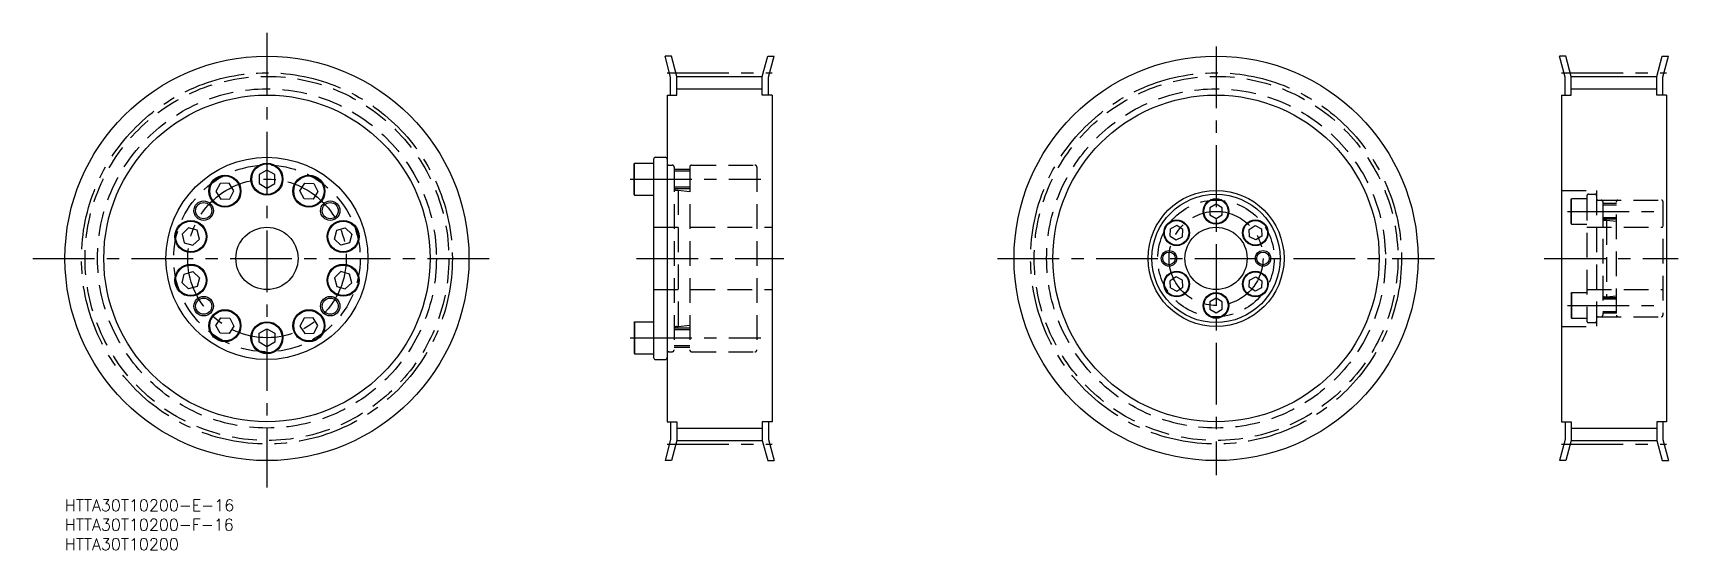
# Model space of a CAD drawing. Extents: x -8 to 415, y -13 to 120.
import ezdxf

# ---------------------------------------------------------------- set-up
doc = ezdxf.new("R2010")
doc.units = 0
doc.header["$LTSCALE"] = 0.5
doc.linetypes.add('CENTER', pattern=[50.8, 31.75, -6.35, 6.35, -6.35])
doc.linetypes.add('DASHED', pattern=[19.05, 12.7, -6.35])
for name, color, linetype in [('MSM_CENTER', 1, 'CENTER'), ('MSM_CONTINUOUS', 7, 'CONTINUOUS'), ('MSM_DASHED', 4, 'DASHED'), ('MSM_NARROW', 5, 'CONTINUOUS'), ('MSM_PART_NUMBER', 7, 'CONTINUOUS')]:
    doc.layers.add(name, color=color, linetype=linetype)
doc.styles.get("Standard").update_dxf_attribs({"font": 'txt.shx', "height": 3, "bigfont": 'bigfont.shx'})

# ---------------------------------------------------------------- blocks, each defined once
blk = doc.blocks.new('*U4')
at = {"layer": 'MSM_PART_NUMBER'}
blk.add_text('HTTA30T10200-E-16', height=3, dxfattribs=at).set_placement((0, -3))
blk = doc.blocks.new('*U5')
at = {"layer": 'MSM_PART_NUMBER'}
blk.add_text('HTTA30T10200-F-16', height=3, dxfattribs=at).set_placement((0, -8))
blk = doc.blocks.new('*U6')
at = {"layer": 'MSM_PART_NUMBER'}
blk.add_text('HTTA30T10200', height=3, dxfattribs=at).set_placement((0, -13))

msp = doc.modelspace()

# ---------------------------------------------------------------- linework, layer by layer
at = {"layer": 'MSM_CENTER'}
for p, q in [((52, 119.99), (52, 3.06)), ((296.34, 116.49), (296.34, 6.3)), ((155.03, 109.74), (182.03, 109.74)), ((385.29, 109.74), (412.29, 109.74)), ((145.53, 82.4), (179.13, 82.4)), ((386.79, 74.1), (412.39, 74.1)), ((-8.25, 62), (111.74, 62)), ((147.1, 62), (185.03, 62)), ((240.1, 62), (352.57, 62)), ((380.83, 62), (415.29, 62)), ((386.79, 49.9), (412.39, 49.9)), ((145.53, 41.6), (179.13, 41.6)), ((155.03, 14.25), (182.03, 14.25)), ((385.29, 14.25), (412.29, 14.25))]:
    msp.add_line(p, q, dxfattribs=at)
for centre, radius in [((52, 62), 47.74), ((296.34, 62), 47.74), ((52, 62), 20.4), ((296.33, 62), 12.1)]:
    msp.add_circle(centre, radius, dxfattribs=at)
at = {"layer": 'MSM_CONTINUOUS'}
for p, q in [((155.93, 108.61), (154.49, 114)), ((156.14, 114), (154.49, 114)), ((157.53, 108.82), (156.14, 114)), ((179.53, 108.82), (180.92, 114)), ((180.92, 114), (182.57, 114)), ((181.13, 108.61), (182.57, 114)), ((386.19, 108.61), (384.75, 114)), ((386.4, 114), (384.75, 114)), ((387.79, 108.82), (386.4, 114)), ((409.79, 108.82), (411.18, 114)), ((411.18, 114), (412.83, 114)), ((411.39, 108.61), (412.83, 114)), ((155.93, 104), (155.93, 108.61)), ((157.53, 104), (157.53, 108.82)), ((157.53, 108.82), (179.53, 108.82)), ((179.53, 104), (179.53, 108.82)), ((181.13, 104), (181.13, 108.61)), ((386.19, 104), (386.19, 108.61)), ((387.79, 104), (387.79, 108.82)), ((387.79, 108.82), (409.79, 108.82)), ((409.79, 104), (409.79, 108.82)), ((411.39, 104), (411.39, 108.61)), ((155.03, 104), (155.03, 20)), ((155.03, 104), (157.53, 104)), ((182.03, 104), (179.53, 104)), ((182.03, 104), (182.03, 20)), ((385.29, 104), (385.29, 20)), ((385.29, 104), (387.79, 104)), ((412.29, 104), (409.79, 104)), ((412.29, 104), (412.29, 20)), ((52, 84.71), (50, 83.55)), ((54, 83.55), (52, 84.71)), ((146.53, 86.32), (146.65, 86.52)), ((146.53, 78.48), (146.53, 86.32)), ((146.65, 78.27), (146.65, 86.52)), ((146.65, 86.52), (151.53, 86.52)), ((151.53, 87.5), (151.53, 36.49)), ((152.03, 88), (154.53, 88)), ((39.97, 81.26), (38.88, 79.22)), ((42.27, 81.34), (39.97, 81.26)), ((43.5, 79.38), (42.27, 81.34)), ((50, 83.55), (50, 81.25)), ((50, 81.25), (52, 80.09)), ((52, 80.09), (54, 81.25)), ((54, 81.25), (54, 83.55)), ((60.5, 79.38), (61.73, 81.34)), ((61.73, 81.34), (64.03, 81.26)), ((64.03, 81.26), (65.12, 79.22)), ((38.88, 79.22), (40.11, 77.26)), ((40.11, 77.26), (42.41, 77.34)), ((42.41, 77.34), (43.5, 79.38)), ((61.59, 77.34), (60.5, 79.38)), ((63.89, 77.26), (61.59, 77.34)), ((65.12, 79.22), (63.89, 77.26)), ((146.53, 78.48), (146.65, 78.27)), ((146.65, 78.27), (151.53, 78.27)), ((296.33, 75.95), (294.73, 75.02)), ((294.73, 75.02), (294.73, 73.18)), ((294.73, 73.18), (296.33, 72.25)), ((297.93, 75.02), (296.33, 75.95)), ((296.33, 72.25), (297.93, 73.18)), ((297.13, 75.49), (297.13, 75.49)), ((297.93, 73.18), (297.93, 75.02)), ((31.83, 69.86), (30.17, 68.26)), ((30.17, 68.26), (30.73, 66.02)), ((34.05, 69.23), (31.83, 69.86)), ((34.61, 66.99), (34.05, 69.23)), ((69.39, 66.99), (69.95, 69.23)), ((69.95, 69.23), (72.17, 69.86)), ((72.17, 69.86), (73.83, 68.26)), ((73.83, 68.26), (73.27, 66.02)), ((284.54, 67.75), (284.63, 69.6)), ((286.28, 70.44), (284.63, 69.6)), ((287.83, 69.43), (286.28, 70.44)), ((287.73, 67.58), (287.83, 69.43)), ((304.83, 69.43), (306.38, 70.44)), ((304.93, 67.58), (304.83, 69.43)), ((306.38, 70.44), (308.03, 69.6)), ((308.03, 69.6), (308.13, 67.75)), ((30.73, 66.02), (32.95, 65.38)), ((32.95, 65.38), (34.61, 66.99)), ((71.05, 65.38), (69.39, 66.99)), ((73.27, 66.02), (71.05, 65.38)), ((284.54, 67.75), (286.09, 66.75)), ((286.09, 66.75), (287.73, 67.58)), ((306.58, 66.75), (304.93, 67.58)), ((308.13, 67.75), (306.58, 66.75)), ((30.17, 55.74), (30.73, 57.98)), ((31.83, 54.14), (30.17, 55.74)), ((30.73, 57.98), (32.95, 58.62)), ((32.95, 58.62), (34.61, 57.01)), ((34.61, 57.01), (34.05, 54.77)), ((71.05, 58.62), (69.39, 57.01)), ((69.39, 57.01), (69.95, 54.77)), ((73.27, 57.98), (71.05, 58.62)), ((72.17, 54.14), (73.83, 55.74)), ((73.83, 55.74), (73.27, 57.98)), ((286.09, 57.25), (284.54, 56.25)), ((284.63, 54.4), (284.54, 56.25)), ((287.73, 56.42), (286.09, 57.25)), ((287.83, 54.57), (287.73, 56.42)), ((304.83, 54.57), (304.93, 56.42)), ((304.93, 56.42), (306.58, 57.25)), ((306.58, 57.25), (308.13, 56.25)), ((308.13, 56.25), (308.03, 54.4)), ((34.05, 54.77), (31.83, 54.14)), ((69.95, 54.77), (72.17, 54.14)), ((284.63, 54.4), (286.28, 53.56)), ((286.28, 53.56), (287.83, 54.57)), ((296.33, 51.75), (294.73, 50.82)), ((297.93, 50.82), (296.33, 51.75)), ((306.38, 53.56), (304.83, 54.57)), ((308.03, 54.4), (306.38, 53.56)), ((38.88, 44.78), (40.11, 46.74)), ((40.11, 46.74), (42.41, 46.66)), ((42.41, 46.66), (43.5, 44.62)), ((61.59, 46.66), (60.5, 44.62)), ((63.89, 46.74), (61.59, 46.66)), ((65.12, 44.78), (63.89, 46.74)), ((294.73, 50.82), (294.73, 48.98)), ((294.73, 48.98), (296.33, 48.05)), ((296.33, 48.05), (297.93, 48.98)), ((297.93, 48.98), (297.93, 50.82)), ((39.97, 42.74), (38.88, 44.78)), ((42.27, 42.66), (39.97, 42.74)), ((43.5, 44.62), (42.27, 42.66)), ((50, 42.75), (52, 43.91)), ((50, 40.45), (50, 42.75)), ((52, 43.91), (54, 42.75)), ((54, 42.75), (54, 40.45)), ((60.5, 44.62), (61.73, 42.66)), ((61.73, 42.66), (64.03, 42.74)), ((64.03, 42.74), (65.12, 44.78)), ((146.53, 45.52), (146.65, 45.72)), ((146.53, 45.52), (146.53, 37.68)), ((146.65, 45.72), (146.65, 37.47)), ((146.65, 45.72), (151.53, 45.72)), ((52, 39.29), (50, 40.45)), ((54, 40.45), (52, 39.29)), ((146.53, 37.68), (146.65, 37.47)), ((146.65, 37.47), (151.53, 37.47)), ((152.03, 36), (154.53, 36)), ((155.03, 20), (157.53, 20)), ((155.93, 20), (155.93, 15.39)), ((157.53, 20), (157.53, 15.17)), ((179.53, 20), (179.53, 15.17)), ((182.03, 20), (179.53, 20)), ((181.13, 20), (181.13, 15.39)), ((385.29, 20), (387.79, 20)), ((386.19, 20), (386.19, 15.39)), ((387.79, 20), (387.79, 15.17)), ((409.79, 20), (409.79, 15.17)), ((412.29, 20), (409.79, 20)), ((411.39, 20), (411.39, 15.39)), ((155.93, 15.39), (154.49, 10)), ((157.53, 15.17), (156.14, 10)), ((157.53, 15.17), (179.53, 15.17)), ((179.53, 15.17), (180.92, 10)), ((181.13, 15.39), (182.57, 10)), ((386.19, 15.39), (384.75, 10)), ((387.79, 15.17), (386.4, 10)), ((387.79, 15.17), (409.79, 15.17)), ((409.79, 15.17), (411.18, 10)), ((411.39, 15.39), (412.83, 10)), ((156.14, 10), (154.49, 10)), ((180.92, 10), (182.57, 10)), ((386.4, 10), (384.75, 10)), ((411.18, 10), (412.83, 10))]:
    msp.add_line(p, q, dxfattribs=at)
for centre, radius in [((52, 62), 52), ((296.34, 62), 52), ((52, 62), 42), ((296.34, 62), 42), ((52, 62), 26), ((52, 82.4), 4.12), ((52, 82.4), 3.92), ((41.19, 79.3), 4.12), ((41.19, 79.3), 3.92), ((62.81, 79.3), 4.12), ((62.81, 79.3), 3.92), ((35.71, 74.28), 2.07), ((68.29, 74.28), 2.07), ((296.34, 62), 17.5), ((296.33, 62), 16.5), ((296.33, 74.1), 3.3), ((296.33, 74.1), 3.14), ((32.39, 67.62), 4.12), ((32.39, 67.62), 3.92), ((52, 62), 8), ((71.61, 67.62), 4.12), ((71.61, 67.62), 3.92), ((286.18, 68.59), 3.3), ((286.18, 68.59), 3.14), ((296.33, 62), 8), ((306.48, 68.59), 3.3), ((306.48, 68.59), 3.14), ((284.23, 62), 1.62), ((308.43, 62), 1.62), ((32.39, 56.38), 4.12), ((32.39, 56.38), 3.92), ((71.61, 56.38), 4.12), ((71.61, 56.38), 3.92), ((286.18, 55.41), 3.3), ((286.18, 55.41), 3.14), ((306.48, 55.41), 3.3), ((306.48, 55.41), 3.14), ((35.71, 49.72), 2.07), ((68.29, 49.72), 2.07), ((296.33, 49.9), 3.3), ((296.33, 49.9), 3.14), ((41.19, 44.7), 4.12), ((41.19, 44.7), 3.92), ((62.81, 44.7), 4.12), ((62.81, 44.7), 3.92), ((52, 41.6), 4.12), ((52, 41.6), 3.92)]:
    msp.add_circle(centre, radius, dxfattribs=at)
for centre, start, end in [((152.03, 87.5), 90, 180.0009), ((154.53, 87.5), 0, 90), ((152.03, 36.5), 179.9991, 270), ((154.53, 36.5), 270, 0)]:
    msp.add_arc(centre, 0.5, start, end, dxfattribs=at)
at = {"layer": 'MSM_DASHED'}
for p, q in [((155.44, 86), (156.33, 86)), ((156.83, 85.5), (156.83, 38.5)), ((160.83, 84.9), (156.83, 84.9)), ((160.83, 85.5), (160.83, 38.5)), ((161.33, 86), (177.63, 86)), ((178.13, 85.5), (178.13, 38.5)), ((160.83, 84.47), (156.83, 84.47)), ((160.83, 80.33), (156.83, 80.33)), ((160.83, 79.9), (156.83, 79.9)), ((157.43, 79.52), (157.83, 79.52)), ((157.83, 79.52), (160.83, 79.19)), ((157.83, 79.52), (157.83, 44.48)), ((385.29, 79.5), (394.29, 79.5)), ((387.79, 77.24), (387.88, 77.4)), ((387.79, 70.96), (387.79, 77.24)), ((387.88, 70.8), (387.88, 77.4)), ((387.88, 77.4), (391.79, 77.4)), ((391.79, 78.1), (391.79, 45.9)), ((392.19, 78.5), (393.89, 78.5)), ((394.29, 79.5), (394.29, 44.5)), ((394.29, 77), (412.29, 77)), ((395.89, 76.6), (395.89, 47.4)), ((399.39, 47.9), (399.39, 76.6)), ((411.39, 76.6), (411.39, 47.4)), ((399.39, 76.1), (395.89, 76.1)), ((399.39, 75.72), (395.89, 75.72)), ((399.39, 72.48), (395.89, 72.48)), ((399.39, 72.1), (395.92, 72.1)), ((151.53, 70), (182.03, 70)), ((387.79, 70.96), (387.88, 70.8)), ((387.88, 70.8), (391.79, 70.8)), ((391.79, 70), (411.39, 70)), ((396.3, 71.85), (396.89, 71.85)), ((396.89, 71.85), (396.89, 52.15)), ((396.89, 71.85), (399.39, 71.6)), ((151.53, 54), (182.03, 54)), ((387.79, 53.04), (387.88, 53.2)), ((387.79, 53.04), (387.79, 46.76)), ((387.88, 53.2), (387.88, 46.6)), ((387.88, 53.2), (391.79, 53.2)), ((391.79, 54), (411.39, 54)), ((399.39, 51.52), (395.89, 51.52)), ((399.39, 51.9), (395.92, 51.9)), ((396.3, 52.15), (396.89, 52.15)), ((396.89, 52.15), (399.39, 52.4)), ((387.79, 46.76), (387.88, 46.6)), ((387.88, 46.6), (391.79, 46.6)), ((394.29, 47), (412.29, 47)), ((394.7, 47), (395.49, 47)), ((399.39, 48.28), (395.89, 48.28)), ((399.39, 47.9), (395.89, 47.9)), ((160.83, 44.1), (156.83, 44.1)), ((160.83, 43.67), (156.83, 43.67)), ((157.43, 44.48), (157.83, 44.48)), ((157.83, 44.48), (160.83, 44.81)), ((385.29, 44.5), (394.29, 44.5)), ((392.19, 45.5), (393.89, 45.5)), ((160.83, 39.53), (156.83, 39.53)), ((160.83, 39.1), (156.83, 39.1)), ((155.44, 38), (156.33, 38)), ((161.33, 38), (177.63, 38))]:
    msp.add_line(p, q, dxfattribs=at)
for centre, radius in [((52, 62), 46.82), ((296.34, 62), 46.82), ((52, 62), 43.62), ((296.34, 62), 43.62), ((52, 62), 24), ((296.33, 62), 15)]:
    msp.add_circle(centre, radius, dxfattribs=at)
for centre, radius, start, end in [((155.44, 86.41), 0.41, 180, 270), ((156.33, 85.5), 0.5, 0, 90), ((161.33, 85.5), 0.5, 90, 180), ((177.63, 85.5), 0.5, 0, 90), ((157.43, 80.12), 0.6, 180, 270), ((392.19, 78.1), 0.4, 90, 180), ((393.89, 78.1), 0.4, 0, 90), ((394.7, 77.41), 0.41, 180.001, 270), ((395.49, 76.6), 0.4, 0, 90), ((399.79, 76.6), 0.4, 90, 180), ((410.99, 76.6), 0.4, 0, 90), ((396.3, 72.26), 0.41, 180, 270), ((396.3, 51.74), 0.41, 90, 180), ((394.7, 46.59), 0.41, 90, 179.999), ((395.49, 47.4), 0.4, 270, 0), ((399.79, 47.4), 0.4, 180, 270), ((410.99, 47.4), 0.4, 270, 0), ((157.43, 43.88), 0.6, 90, 180), ((392.19, 45.9), 0.4, 180, 270), ((393.89, 45.9), 0.4, 270, 0), ((156.33, 38.5), 0.5, 270, 0), ((161.33, 38.5), 0.5, 180, 270), ((177.63, 38.5), 0.5, 270, 0), ((155.44, 37.59), 0.41, 90, 180)]:
    msp.add_arc(centre, radius, start, end, dxfattribs=at)
at = {"layer": 'MSM_NARROW'}
for p, q in [((157.53, 105.62), (179.53, 105.62)), ((387.79, 105.62), (409.79, 105.62)), ((157.53, 18.37), (179.53, 18.37)), ((387.79, 18.37), (409.79, 18.37))]:
    msp.add_line(p, q, dxfattribs=at)
for centre, radius in [((35.71, 74.28), 2.5), ((68.29, 74.28), 2.5), ((284.23, 62), 2), ((308.43, 62), 2), ((35.71, 49.72), 2.5), ((68.29, 49.72), 2.5)]:
    msp.add_circle(centre, radius, dxfattribs=at)

# ---------------------------------------------------------------- block references
at = {"layer": 'MSM_CONTINUOUS'}
for name in ['*U4', '*U5', '*U6']:
    msp.add_blockref(name, (0, 0), dxfattribs=at)

doc.saveas('drawing.dxf')
